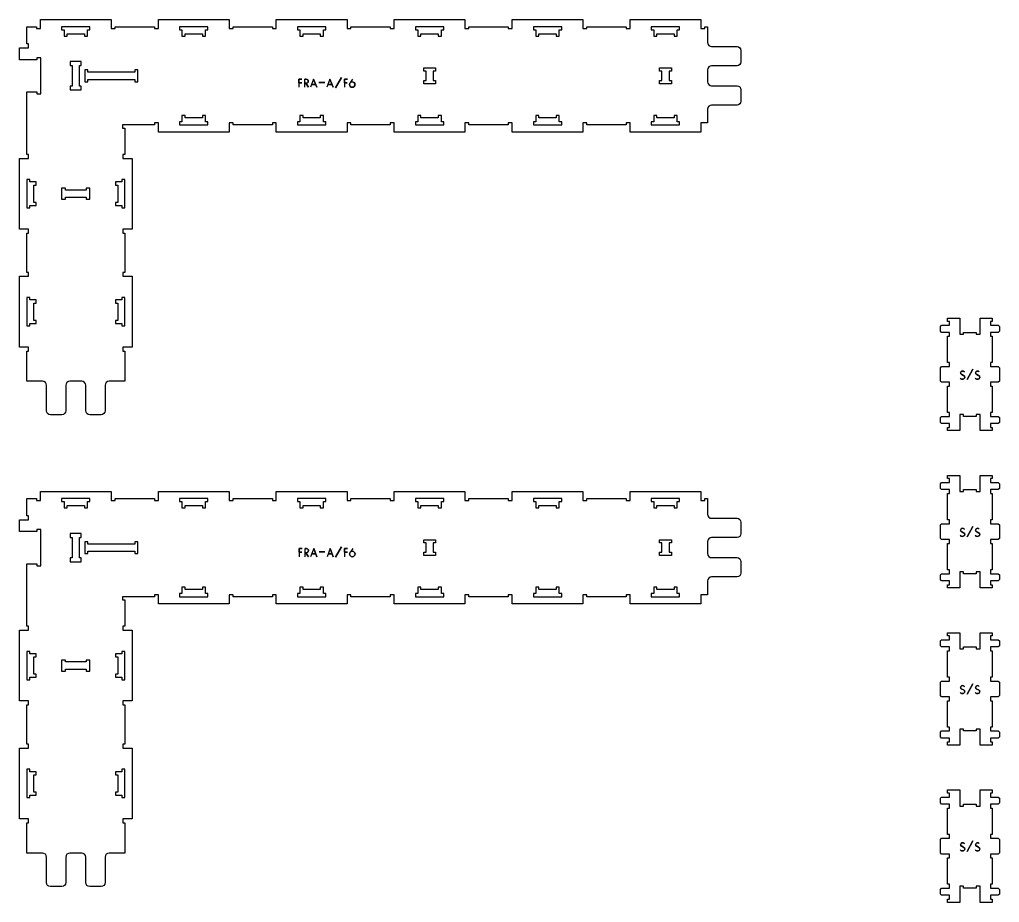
# Model space of a CAD drawing. Extents: x -5375 to 6625, y -4346 to 3702.
# Drawn here: x -1517 to 975, y 1457 to 3702 of the extents above; entities that cross this region are included whole.
import ezdxf

# ---------------------------------------------------------------- set-up
doc = ezdxf.new("R2010")
doc.units = 0

msp = doc.modelspace()

# ---------------------------------------------------------------- linework, layer by layer
at = {"layer": 'Cuts', "color": 4}
for points in [[(-1404.5, 3684.5), (-1410.5, 3684.5), (-1410.5, 3676.5), (-1404.5, 3676.5), (-1404.5, 3666.5), (-1404.5, 3660.5), (-1396.5, 3660.5), (-1396.5, 3666.5), (-1352.5, 3666.5), (-1352.5, 3660.5), (-1344.5, 3660.5), (-1344.5, 3666.5), (-1344.5, 3676.5), (-1338.5, 3676.5), (-1338.5, 3684.5), (-1344.5, 3684.5)], [(-1104.5, 3684.5), (-1110.5, 3684.5), (-1110.5, 3676.5), (-1104.5, 3676.5), (-1104.5, 3666.5), (-1104.5, 3660.5), (-1096.5, 3660.5), (-1096.5, 3666.5), (-1052.5, 3666.5), (-1052.5, 3660.5), (-1044.5, 3660.5), (-1044.5, 3666.5), (-1044.5, 3676.5), (-1038.5, 3676.5), (-1038.5, 3684.5), (-1044.5, 3684.5)], [(-804.5, 3684.5), (-810.5, 3684.5), (-810.5, 3676.5), (-804.5, 3676.5), (-804.5, 3666.5), (-804.5, 3660.5), (-796.5, 3660.5), (-796.5, 3666.5), (-752.5, 3666.5), (-752.5, 3660.5), (-744.5, 3660.5), (-744.5, 3666.5), (-744.5, 3676.5), (-738.5, 3676.5), (-738.5, 3684.5), (-744.5, 3684.5)], [(-504.5, 3684.5), (-510.5, 3684.5), (-510.5, 3676.5), (-504.5, 3676.5), (-504.5, 3666.5), (-504.5, 3660.5), (-496.5, 3660.5), (-496.5, 3666.5), (-452.5, 3666.5), (-452.5, 3660.5), (-444.5, 3660.5), (-444.5, 3666.5), (-444.5, 3676.5), (-438.5, 3676.5), (-438.5, 3684.5), (-444.5, 3684.5)], [(-204.5, 3684.5), (-210.5, 3684.5), (-210.5, 3676.5), (-204.5, 3676.5), (-204.5, 3666.5), (-204.5, 3660.5), (-196.5, 3660.5), (-196.5, 3666.5), (-152.5, 3666.5), (-152.5, 3660.5), (-144.5, 3660.5), (-144.5, 3666.5), (-144.5, 3676.5), (-138.5, 3676.5), (-138.5, 3684.5), (-144.5, 3684.5)], [(95.5, 3684.5), (89.5, 3684.5), (89.5, 3676.5), (95.5, 3676.5), (95.5, 3666.5), (95.5, 3660.5), (103.5, 3660.5), (103.5, 3666.5), (147.5, 3666.5), (147.5, 3660.5), (155.5, 3660.5), (155.5, 3666.5), (155.5, 3676.5), (161.5, 3676.5), (161.5, 3684.5), (155.5, 3684.5)], [(-1383.5, 3533.5), (-1388.5, 3533.5), (-1388.5, 3523.5), (-1360.5, 3523.5), (-1360.5, 3533.5), (-1365.5, 3533.5), (-1365.5, 3585.5), (-1360.5, 3585.5), (-1360.5, 3595.5), (-1388.5, 3595.5), (-1388.5, 3585.5), (-1383.5, 3585.5)], [(-1224.5, 3544.5), (-1216.5, 3544.5), (-1216.5, 3550.5), (-1216.5, 3568.5), (-1216.5, 3574.5), (-1224.5, 3574.5), (-1224.5, 3568.5), (-1343.5, 3568.5), (-1343.5, 3574.5), (-1351.5, 3574.5), (-1351.5, 3568.5), (-1351.5, 3550.5), (-1351.5, 3544.5), (-1343.5, 3544.5), (-1343.5, 3550.5), (-1224.5, 3550.5)], [(-489.5, 3579.5), (-483.5, 3579.5), (-465.5, 3579.5), (-459.5, 3579.5), (-459.5, 3571.5), (-465.5, 3571.5), (-465.5, 3547.5), (-459.5, 3547.5), (-459.5, 3539.5), (-465.5, 3539.5), (-483.5, 3539.5), (-489.5, 3539.5), (-489.5, 3547.5), (-483.5, 3547.5), (-483.5, 3571.5), (-489.5, 3571.5)], [(110.5, 3579.5), (116.5, 3579.5), (134.5, 3579.5), (140.5, 3579.5), (140.5, 3571.5), (134.5, 3571.5), (134.5, 3547.5), (140.5, 3547.5), (140.5, 3539.5), (134.5, 3539.5), (116.5, 3539.5), (110.5, 3539.5), (110.5, 3547.5), (116.5, 3547.5), (116.5, 3571.5), (110.5, 3571.5)], [(-1044.5, 3434.5), (-1038.5, 3434.5), (-1038.5, 3442.5), (-1044.5, 3442.5), (-1044.5, 3452.5), (-1044.5, 3458.5), (-1052.5, 3458.5), (-1052.5, 3452.5), (-1096.5, 3452.5), (-1096.5, 3458.5), (-1104.5, 3458.5), (-1104.5, 3452.5), (-1104.5, 3442.5), (-1110.5, 3442.5), (-1110.5, 3434.5), (-1104.5, 3434.5)], [(-744.5, 3434.5), (-738.5, 3434.5), (-738.5, 3442.5), (-744.5, 3442.5), (-744.5, 3452.5), (-744.5, 3458.5), (-752.5, 3458.5), (-752.5, 3452.5), (-796.5, 3452.5), (-796.5, 3458.5), (-804.5, 3458.5), (-804.5, 3452.5), (-804.5, 3442.5), (-810.5, 3442.5), (-810.5, 3434.5), (-804.5, 3434.5)], [(-444.5, 3434.5), (-438.5, 3434.5), (-438.5, 3442.5), (-444.5, 3442.5), (-444.5, 3452.5), (-444.5, 3458.5), (-452.5, 3458.5), (-452.5, 3452.5), (-496.5, 3452.5), (-496.5, 3458.5), (-504.5, 3458.5), (-504.5, 3452.5), (-504.5, 3442.5), (-510.5, 3442.5), (-510.5, 3434.5), (-504.5, 3434.5)], [(-144.5, 3434.5), (-138.5, 3434.5), (-138.5, 3442.5), (-144.5, 3442.5), (-144.5, 3452.5), (-144.5, 3458.5), (-152.5, 3458.5), (-152.5, 3452.5), (-196.5, 3452.5), (-196.5, 3458.5), (-204.5, 3458.5), (-204.5, 3452.5), (-204.5, 3442.5), (-210.5, 3442.5), (-210.5, 3434.5), (-204.5, 3434.5)], [(155.5, 3434.5), (161.5, 3434.5), (161.5, 3442.5), (155.5, 3442.5), (155.5, 3452.5), (155.5, 3458.5), (147.5, 3458.5), (147.5, 3452.5), (103.5, 3452.5), (103.5, 3458.5), (95.5, 3458.5), (95.5, 3452.5), (95.5, 3442.5), (89.5, 3442.5), (89.5, 3434.5), (95.5, 3434.5)], [(-1499.5, 3229.5), (-1499.5, 3223.5), (-1491.5, 3223.5), (-1491.5, 3229.5), (-1481.5, 3229.5), (-1475.5, 3229.5), (-1475.5, 3237.5), (-1481.5, 3237.5), (-1481.5, 3281.5), (-1475.5, 3281.5), (-1475.5, 3289.5), (-1481.5, 3289.5), (-1491.5, 3289.5), (-1491.5, 3295.5), (-1499.5, 3295.5), (-1499.5, 3289.5)], [(-1249.5, 3289.5), (-1249.5, 3295.5), (-1257.5, 3295.5), (-1257.5, 3289.5), (-1267.5, 3289.5), (-1273.5, 3289.5), (-1273.5, 3281.5), (-1267.5, 3281.5), (-1267.5, 3237.5), (-1273.5, 3237.5), (-1273.5, 3229.5), (-1267.5, 3229.5), (-1257.5, 3229.5), (-1257.5, 3223.5), (-1249.5, 3223.5), (-1249.5, 3229.5)], [(-1400.5, 3268.5), (-1400.5, 3273.5), (-1410.5, 3273.5), (-1410.5, 3245.5), (-1400.5, 3245.5), (-1400.5, 3250.5), (-1348.5, 3250.5), (-1348.5, 3245.5), (-1338.5, 3245.5), (-1338.5, 3273.5), (-1348.5, 3273.5), (-1348.5, 3268.5)], [(-1499.5, 2929.5), (-1499.5, 2923.5), (-1491.5, 2923.5), (-1491.5, 2929.5), (-1481.5, 2929.5), (-1475.5, 2929.5), (-1475.5, 2937.5), (-1481.5, 2937.5), (-1481.5, 2981.5), (-1475.5, 2981.5), (-1475.5, 2989.5), (-1481.5, 2989.5), (-1491.5, 2989.5), (-1491.5, 2995.5), (-1499.5, 2995.5), (-1499.5, 2989.5)], [(-1249.5, 2989.5), (-1249.5, 2995.5), (-1257.5, 2995.5), (-1257.5, 2989.5), (-1267.5, 2989.5), (-1273.5, 2989.5), (-1273.5, 2981.5), (-1267.5, 2981.5), (-1267.5, 2937.5), (-1273.5, 2937.5), (-1273.5, 2929.5), (-1267.5, 2929.5), (-1257.5, 2929.5), (-1257.5, 2923.5), (-1249.5, 2923.5), (-1249.5, 2929.5)], [(-1404.5, 2484.5), (-1410.5, 2484.5), (-1410.5, 2476.5), (-1404.5, 2476.5), (-1404.5, 2466.5), (-1404.5, 2460.5), (-1396.5, 2460.5), (-1396.5, 2466.5), (-1352.5, 2466.5), (-1352.5, 2460.5), (-1344.5, 2460.5), (-1344.5, 2466.5), (-1344.5, 2476.5), (-1338.5, 2476.5), (-1338.5, 2484.5), (-1344.5, 2484.5)], [(-1104.5, 2484.5), (-1110.5, 2484.5), (-1110.5, 2476.5), (-1104.5, 2476.5), (-1104.5, 2466.5), (-1104.5, 2460.5), (-1096.5, 2460.5), (-1096.5, 2466.5), (-1052.5, 2466.5), (-1052.5, 2460.5), (-1044.5, 2460.5), (-1044.5, 2466.5), (-1044.5, 2476.5), (-1038.5, 2476.5), (-1038.5, 2484.5), (-1044.5, 2484.5)], [(-804.5, 2484.5), (-810.5, 2484.5), (-810.5, 2476.5), (-804.5, 2476.5), (-804.5, 2466.5), (-804.5, 2460.5), (-796.5, 2460.5), (-796.5, 2466.5), (-752.5, 2466.5), (-752.5, 2460.5), (-744.5, 2460.5), (-744.5, 2466.5), (-744.5, 2476.5), (-738.5, 2476.5), (-738.5, 2484.5), (-744.5, 2484.5)], [(-504.5, 2484.5), (-510.5, 2484.5), (-510.5, 2476.5), (-504.5, 2476.5), (-504.5, 2466.5), (-504.5, 2460.5), (-496.5, 2460.5), (-496.5, 2466.5), (-452.5, 2466.5), (-452.5, 2460.5), (-444.5, 2460.5), (-444.5, 2466.5), (-444.5, 2476.5), (-438.5, 2476.5), (-438.5, 2484.5), (-444.5, 2484.5)], [(-204.5, 2484.5), (-210.5, 2484.5), (-210.5, 2476.5), (-204.5, 2476.5), (-204.5, 2466.5), (-204.5, 2460.5), (-196.5, 2460.5), (-196.5, 2466.5), (-152.5, 2466.5), (-152.5, 2460.5), (-144.5, 2460.5), (-144.5, 2466.5), (-144.5, 2476.5), (-138.5, 2476.5), (-138.5, 2484.5), (-144.5, 2484.5)], [(95.5, 2484.5), (89.5, 2484.5), (89.5, 2476.5), (95.5, 2476.5), (95.5, 2466.5), (95.5, 2460.5), (103.5, 2460.5), (103.5, 2466.5), (147.5, 2466.5), (147.5, 2460.5), (155.5, 2460.5), (155.5, 2466.5), (155.5, 2476.5), (161.5, 2476.5), (161.5, 2484.5), (155.5, 2484.5)], [(-1383.5, 2333.5), (-1388.5, 2333.5), (-1388.5, 2323.5), (-1360.5, 2323.5), (-1360.5, 2333.5), (-1365.5, 2333.5), (-1365.5, 2385.5), (-1360.5, 2385.5), (-1360.5, 2395.5), (-1388.5, 2395.5), (-1388.5, 2385.5), (-1383.5, 2385.5)], [(-1224.5, 2344.5), (-1216.5, 2344.5), (-1216.5, 2350.5), (-1216.5, 2368.5), (-1216.5, 2374.5), (-1224.5, 2374.5), (-1224.5, 2368.5), (-1343.5, 2368.5), (-1343.5, 2374.5), (-1351.5, 2374.5), (-1351.5, 2368.5), (-1351.5, 2350.5), (-1351.5, 2344.5), (-1343.5, 2344.5), (-1343.5, 2350.5), (-1224.5, 2350.5)], [(-489.5, 2379.5), (-483.5, 2379.5), (-465.5, 2379.5), (-459.5, 2379.5), (-459.5, 2371.5), (-465.5, 2371.5), (-465.5, 2347.5), (-459.5, 2347.5), (-459.5, 2339.5), (-465.5, 2339.5), (-483.5, 2339.5), (-489.5, 2339.5), (-489.5, 2347.5), (-483.5, 2347.5), (-483.5, 2371.5), (-489.5, 2371.5)], [(110.5, 2379.5), (116.5, 2379.5), (134.5, 2379.5), (140.5, 2379.5), (140.5, 2371.5), (134.5, 2371.5), (134.5, 2347.5), (140.5, 2347.5), (140.5, 2339.5), (134.5, 2339.5), (116.5, 2339.5), (110.5, 2339.5), (110.5, 2347.5), (116.5, 2347.5), (116.5, 2371.5), (110.5, 2371.5)], [(-1044.5, 2234.5), (-1038.5, 2234.5), (-1038.5, 2242.5), (-1044.5, 2242.5), (-1044.5, 2252.5), (-1044.5, 2258.5), (-1052.5, 2258.5), (-1052.5, 2252.5), (-1096.5, 2252.5), (-1096.5, 2258.5), (-1104.5, 2258.5), (-1104.5, 2252.5), (-1104.5, 2242.5), (-1110.5, 2242.5), (-1110.5, 2234.5), (-1104.5, 2234.5)], [(-744.5, 2234.5), (-738.5, 2234.5), (-738.5, 2242.5), (-744.5, 2242.5), (-744.5, 2252.5), (-744.5, 2258.5), (-752.5, 2258.5), (-752.5, 2252.5), (-796.5, 2252.5), (-796.5, 2258.5), (-804.5, 2258.5), (-804.5, 2252.5), (-804.5, 2242.5), (-810.5, 2242.5), (-810.5, 2234.5), (-804.5, 2234.5)], [(-444.5, 2234.5), (-438.5, 2234.5), (-438.5, 2242.5), (-444.5, 2242.5), (-444.5, 2252.5), (-444.5, 2258.5), (-452.5, 2258.5), (-452.5, 2252.5), (-496.5, 2252.5), (-496.5, 2258.5), (-504.5, 2258.5), (-504.5, 2252.5), (-504.5, 2242.5), (-510.5, 2242.5), (-510.5, 2234.5), (-504.5, 2234.5)], [(-144.5, 2234.5), (-138.5, 2234.5), (-138.5, 2242.5), (-144.5, 2242.5), (-144.5, 2252.5), (-144.5, 2258.5), (-152.5, 2258.5), (-152.5, 2252.5), (-196.5, 2252.5), (-196.5, 2258.5), (-204.5, 2258.5), (-204.5, 2252.5), (-204.5, 2242.5), (-210.5, 2242.5), (-210.5, 2234.5), (-204.5, 2234.5)], [(155.5, 2234.5), (161.5, 2234.5), (161.5, 2242.5), (155.5, 2242.5), (155.5, 2252.5), (155.5, 2258.5), (147.5, 2258.5), (147.5, 2252.5), (103.5, 2252.5), (103.5, 2258.5), (95.5, 2258.5), (95.5, 2252.5), (95.5, 2242.5), (89.5, 2242.5), (89.5, 2234.5), (95.5, 2234.5)], [(-1499.5, 2029.5), (-1499.5, 2023.5), (-1491.5, 2023.5), (-1491.5, 2029.5), (-1481.5, 2029.5), (-1475.5, 2029.5), (-1475.5, 2037.5), (-1481.5, 2037.5), (-1481.5, 2081.5), (-1475.5, 2081.5), (-1475.5, 2089.5), (-1481.5, 2089.5), (-1491.5, 2089.5), (-1491.5, 2095.5), (-1499.5, 2095.5), (-1499.5, 2089.5)], [(-1249.5, 2089.5), (-1249.5, 2095.5), (-1257.5, 2095.5), (-1257.5, 2089.5), (-1267.5, 2089.5), (-1273.5, 2089.5), (-1273.5, 2081.5), (-1267.5, 2081.5), (-1267.5, 2037.5), (-1273.5, 2037.5), (-1273.5, 2029.5), (-1267.5, 2029.5), (-1257.5, 2029.5), (-1257.5, 2023.5), (-1249.5, 2023.5), (-1249.5, 2029.5)], [(-1400.5, 2068.5), (-1400.5, 2073.5), (-1410.5, 2073.5), (-1410.5, 2045.5), (-1400.5, 2045.5), (-1400.5, 2050.5), (-1348.5, 2050.5), (-1348.5, 2045.5), (-1338.5, 2045.5), (-1338.5, 2073.5), (-1348.5, 2073.5), (-1348.5, 2068.5)], [(-1499.5, 1729.5), (-1499.5, 1723.5), (-1491.5, 1723.5), (-1491.5, 1729.5), (-1481.5, 1729.5), (-1475.5, 1729.5), (-1475.5, 1737.5), (-1481.5, 1737.5), (-1481.5, 1781.5), (-1475.5, 1781.5), (-1475.5, 1789.5), (-1481.5, 1789.5), (-1491.5, 1789.5), (-1491.5, 1795.5), (-1499.5, 1795.5), (-1499.5, 1789.5)], [(-1249.5, 1789.5), (-1249.5, 1795.5), (-1257.5, 1795.5), (-1257.5, 1789.5), (-1267.5, 1789.5), (-1273.5, 1789.5), (-1273.5, 1781.5), (-1267.5, 1781.5), (-1267.5, 1737.5), (-1273.5, 1737.5), (-1273.5, 1729.5), (-1267.5, 1729.5), (-1257.5, 1729.5), (-1257.5, 1723.5), (-1249.5, 1723.5), (-1249.5, 1729.5)]]:
    msp.add_lwpolyline(points, close=True, dxfattribs=at)
at = {"layer": 'Outlines', "color": 5}
for points in [[(-1249.5, 3409.5), (-1249.5, 3359.5), (-1254.5, 3359.5), (-1254.5, 3349.5), (-1231.5, 3349.5), (-1231.5, 3169.5), (-1254.5, 3169.5), (-1254.5, 3159.5), (-1249.5, 3159.5), (-1249.5, 3109.5), (-1249.5, 3059.5), (-1254.5, 3059.5), (-1254.5, 3049.5), (-1231.5, 3049.5), (-1231.5, 2869.5), (-1254.5, 2869.5), (-1254.5, 2859.5), (-1249.5, 2859.5), (-1249.5, 2782.5), (-1289.7, 2782.5), (-1293.5, 2781.8), (-1297, 2779.5), (-1299.3, 2776), (-1300, 2772.3), (-1300, 2707.3), (-1300.7, 2703.7), (-1302.9, 2700.4), (-1306.2, 2698.2), (-1309.7, 2697.5), (-1339.2, 2697.5), (-1342.8, 2698.2), (-1346.1, 2700.4), (-1348.3, 2703.7), (-1349, 2707.3), (-1349, 2772.3), (-1349.7, 2776), (-1352, 2779.5), (-1355.5, 2781.8), (-1359.2, 2782.5), (-1389.7, 2782.5), (-1393.5, 2781.8), (-1397, 2779.5), (-1399.3, 2776), (-1400, 2772.3), (-1400, 2707.3), (-1400.7, 2703.7), (-1402.9, 2700.4), (-1406.2, 2698.2), (-1409.7, 2697.5), (-1439.2, 2697.5), (-1442.8, 2698.2), (-1446.1, 2700.4), (-1448.3, 2703.7), (-1449, 2707.3), (-1449, 2772.3), (-1449.7, 2776), (-1452, 2779.5), (-1455.5, 2781.8), (-1459.2, 2782.5), (-1499.5, 2782.5), (-1499.5, 2859.5), (-1494.5, 2859.5), (-1494.5, 2869.5), (-1517.5, 2869.5), (-1517.5, 3049.5), (-1494.5, 3049.5), (-1494.5, 3059.5), (-1499.5, 3059.5), (-1499.5, 3109.5), (-1499.5, 3159.5), (-1494.5, 3159.5), (-1494.5, 3169.5), (-1517.5, 3169.5), (-1517.5, 3349.5), (-1494.5, 3349.5), (-1494.5, 3359.5), (-1499.5, 3359.5), (-1499.5, 3409.5), (-1499.5, 3518.5), (-1473.5, 3518.5), (-1473.5, 3513.5), (-1463.5, 3513.5), (-1463.5, 3605.5), (-1473.5, 3605.5), (-1473.5, 3600.5), (-1517.5, 3600.5), (-1517.5, 3630.5), (-1494.5, 3630.5), (-1494.5, 3640.5), (-1499.5, 3640.5), (-1499.5, 3684.5), (-1474.5, 3684.5), (-1474.5, 3679.5), (-1464.5, 3679.5), (-1464.5, 3702.5), (-1284.5, 3702.5), (-1284.5, 3679.5), (-1274.5, 3679.5), (-1274.5, 3684.5), (-1174.5, 3684.5), (-1174.5, 3679.5), (-1164.5, 3679.5), (-1164.5, 3702.5), (-984.5, 3702.5), (-984.5, 3679.5), (-974.5, 3679.5), (-974.5, 3684.5), (-924.5, 3684.5), (-874.5, 3684.5), (-874.5, 3679.5), (-864.5, 3679.5), (-864.5, 3702.5), (-684.5, 3702.5), (-684.5, 3679.5), (-674.5, 3679.5), (-674.5, 3684.5), (-624.5, 3684.5), (-574.5, 3684.5), (-574.5, 3679.5), (-564.5, 3679.5), (-564.5, 3702.5), (-384.5, 3702.5), (-384.5, 3679.5), (-374.5, 3679.5), (-374.5, 3684.5), (-324.5, 3684.5), (-274.5, 3684.5), (-274.5, 3679.5), (-264.5, 3679.5), (-264.5, 3702.5), (-84.5, 3702.5), (-84.5, 3679.5), (-74.5, 3679.5), (-74.5, 3684.5), (-24.5, 3684.5), (25.5, 3684.5), (25.5, 3679.5), (35.5, 3679.5), (35.5, 3702.5), (215.5, 3702.5), (215.5, 3679.5), (225.5, 3679.5), (225.5, 3684.5), (232.5, 3684.5), (232.5, 3644.2), (233.2, 3640.5), (235.5, 3637), (239, 3634.7), (242.7, 3634), (307.7, 3634), (311.3, 3633.3), (314.6, 3631.1), (316.8, 3627.8), (317.5, 3624.2), (317.5, 3594.7), (316.8, 3591.2), (314.6, 3587.9), (311.3, 3585.7), (307.7, 3585), (242.7, 3585), (239, 3584.3), (235.5, 3582), (233.2, 3578.5), (232.5, 3574.7), (232.5, 3544.2), (233.2, 3540.5), (235.5, 3537), (239, 3534.7), (242.7, 3534), (307.7, 3534), (311.3, 3533.3), (314.6, 3531.1), (316.8, 3527.8), (317.5, 3524.2), (317.5, 3494.7), (316.8, 3491.2), (314.6, 3487.9), (311.3, 3485.7), (307.7, 3485), (242.7, 3485), (239, 3484.3), (235.5, 3482), (233.2, 3478.5), (232.5, 3474.7), (232.7, 3439.5), (215.5, 3439.5), (215.5, 3416.5), (35.5, 3416.5), (35.5, 3439.5), (25.5, 3439.5), (25.5, 3434.5), (-24.5, 3434.5), (-74.5, 3434.5), (-74.5, 3439.5), (-84.5, 3439.5), (-84.5, 3416.5), (-264.5, 3416.5), (-264.5, 3439.5), (-274.5, 3439.5), (-274.5, 3434.5), (-324.5, 3434.5), (-374.5, 3434.5), (-374.5, 3439.5), (-384.5, 3439.5), (-384.5, 3416.5), (-564.5, 3416.5), (-564.5, 3439.5), (-574.5, 3439.5), (-574.5, 3434.5), (-624.5, 3434.5), (-674.5, 3434.5), (-674.5, 3439.5), (-684.5, 3439.5), (-684.5, 3416.5), (-864.5, 3416.5), (-864.5, 3439.5), (-874.5, 3439.5), (-874.5, 3434.5), (-924.5, 3434.5), (-974.5, 3434.5), (-974.5, 3439.5), (-984.5, 3439.5), (-984.5, 3416.5), (-1164.5, 3416.5), (-1164.5, 3439.5), (-1174.5, 3439.5), (-1174.5, 3434.5), (-1249.5, 3434.5), (-1255.5, 3434.5), (-1255.5, 3426.5), (-1249.5, 3426.5)], [(957, 2943), (957, 2935), (952, 2935), (952, 2925), (972, 2925), (975, 2922), (975, 2910), (972, 2907), (952, 2907), (952, 2897), (957, 2897), (957, 2830), (952, 2830), (952, 2820), (972, 2820), (975, 2817), (975, 2783), (972, 2780), (952, 2780), (952, 2770), (957, 2770), (957, 2703), (952, 2703), (952, 2693), (972, 2693), (975, 2690), (975, 2678), (972, 2675), (952, 2675), (952, 2665), (957, 2665), (957, 2657), (926, 2657), (926, 2698), (916, 2698), (916, 2693), (884, 2693), (884, 2698), (874, 2698), (874, 2657), (843, 2657), (843, 2665), (848, 2665), (848, 2675), (828, 2675), (825, 2678), (825, 2690), (828, 2693), (848, 2693), (848, 2703), (843, 2703), (843, 2770), (848, 2770), (848, 2780), (828, 2780), (825, 2783), (825, 2817), (828, 2820), (848, 2820), (848, 2830), (843, 2830), (843, 2897), (848, 2897), (848, 2907), (828, 2907), (825, 2910), (825, 2922), (828, 2925), (848, 2925), (848, 2935), (843, 2935), (843, 2943), (874, 2943), (874, 2902), (884, 2902), (884, 2907), (916, 2907), (916, 2902), (926, 2902), (926, 2943)], [(957, 2543), (957, 2535), (952, 2535), (952, 2525), (972, 2525), (975, 2522), (975, 2510), (972, 2507), (952, 2507), (952, 2497), (957, 2497), (957, 2430), (952, 2430), (952, 2420), (972, 2420), (975, 2417), (975, 2383), (972, 2380), (952, 2380), (952, 2370), (957, 2370), (957, 2303), (952, 2303), (952, 2293), (972, 2293), (975, 2290), (975, 2278), (972, 2275), (952, 2275), (952, 2265), (957, 2265), (957, 2257), (926, 2257), (926, 2298), (916, 2298), (916, 2293), (884, 2293), (884, 2298), (874, 2298), (874, 2257), (843, 2257), (843, 2265), (848, 2265), (848, 2275), (828, 2275), (825, 2278), (825, 2290), (828, 2293), (848, 2293), (848, 2303), (843, 2303), (843, 2370), (848, 2370), (848, 2380), (828, 2380), (825, 2383), (825, 2417), (828, 2420), (848, 2420), (848, 2430), (843, 2430), (843, 2497), (848, 2497), (848, 2507), (828, 2507), (825, 2510), (825, 2522), (828, 2525), (848, 2525), (848, 2535), (843, 2535), (843, 2543), (874, 2543), (874, 2502), (884, 2502), (884, 2507), (916, 2507), (916, 2502), (926, 2502), (926, 2543)], [(-1249.5, 2209.5), (-1249.5, 2159.5), (-1254.5, 2159.5), (-1254.5, 2149.5), (-1231.5, 2149.5), (-1231.5, 1969.5), (-1254.5, 1969.5), (-1254.5, 1959.5), (-1249.5, 1959.5), (-1249.5, 1909.5), (-1249.5, 1859.5), (-1254.5, 1859.5), (-1254.5, 1849.5), (-1231.5, 1849.5), (-1231.5, 1669.5), (-1254.5, 1669.5), (-1254.5, 1659.5), (-1249.5, 1659.5), (-1249.5, 1582.5), (-1289.7, 1582.5), (-1293.5, 1581.8), (-1297, 1579.5), (-1299.3, 1576), (-1300, 1572.3), (-1300, 1507.3), (-1300.7, 1503.7), (-1302.9, 1500.4), (-1306.2, 1498.2), (-1309.7, 1497.5), (-1339.2, 1497.5), (-1342.8, 1498.2), (-1346.1, 1500.4), (-1348.3, 1503.7), (-1349, 1507.3), (-1349, 1572.3), (-1349.7, 1576), (-1352, 1579.5), (-1355.5, 1581.8), (-1359.2, 1582.5), (-1389.7, 1582.5), (-1393.5, 1581.8), (-1397, 1579.5), (-1399.3, 1576), (-1400, 1572.3), (-1400, 1507.3), (-1400.7, 1503.7), (-1402.9, 1500.4), (-1406.2, 1498.2), (-1409.7, 1497.5), (-1439.2, 1497.5), (-1442.8, 1498.2), (-1446.1, 1500.4), (-1448.3, 1503.7), (-1449, 1507.3), (-1449, 1572.3), (-1449.7, 1576), (-1452, 1579.5), (-1455.5, 1581.8), (-1459.2, 1582.5), (-1499.5, 1582.5), (-1499.5, 1659.5), (-1494.5, 1659.5), (-1494.5, 1669.5), (-1517.5, 1669.5), (-1517.5, 1849.5), (-1494.5, 1849.5), (-1494.5, 1859.5), (-1499.5, 1859.5), (-1499.5, 1909.5), (-1499.5, 1959.5), (-1494.5, 1959.5), (-1494.5, 1969.5), (-1517.5, 1969.5), (-1517.5, 2149.5), (-1494.5, 2149.5), (-1494.5, 2159.5), (-1499.5, 2159.5), (-1499.5, 2209.5), (-1499.5, 2318.5), (-1473.5, 2318.5), (-1473.5, 2313.5), (-1463.5, 2313.5), (-1463.5, 2405.5), (-1473.5, 2405.5), (-1473.5, 2400.5), (-1517.5, 2400.5), (-1517.5, 2430.5), (-1494.5, 2430.5), (-1494.5, 2440.5), (-1499.5, 2440.5), (-1499.5, 2484.5), (-1474.5, 2484.5), (-1474.5, 2479.5), (-1464.5, 2479.5), (-1464.5, 2502.5), (-1284.5, 2502.5), (-1284.5, 2479.5), (-1274.5, 2479.5), (-1274.5, 2484.5), (-1174.5, 2484.5), (-1174.5, 2479.5), (-1164.5, 2479.5), (-1164.5, 2502.5), (-984.5, 2502.5), (-984.5, 2479.5), (-974.5, 2479.5), (-974.5, 2484.5), (-924.5, 2484.5), (-874.5, 2484.5), (-874.5, 2479.5), (-864.5, 2479.5), (-864.5, 2502.5), (-684.5, 2502.5), (-684.5, 2479.5), (-674.5, 2479.5), (-674.5, 2484.5), (-624.5, 2484.5), (-574.5, 2484.5), (-574.5, 2479.5), (-564.5, 2479.5), (-564.5, 2502.5), (-384.5, 2502.5), (-384.5, 2479.5), (-374.5, 2479.5), (-374.5, 2484.5), (-324.5, 2484.5), (-274.5, 2484.5), (-274.5, 2479.5), (-264.5, 2479.5), (-264.5, 2502.5), (-84.5, 2502.5), (-84.5, 2479.5), (-74.5, 2479.5), (-74.5, 2484.5), (-24.5, 2484.5), (25.5, 2484.5), (25.5, 2479.5), (35.5, 2479.5), (35.5, 2502.5), (215.5, 2502.5), (215.5, 2479.5), (225.5, 2479.5), (225.5, 2484.5), (232.5, 2484.5), (232.5, 2444.2), (233.2, 2440.5), (235.5, 2437), (239, 2434.7), (242.7, 2434), (307.7, 2434), (311.3, 2433.3), (314.6, 2431.1), (316.8, 2427.8), (317.5, 2424.2), (317.5, 2394.7), (316.8, 2391.2), (314.6, 2387.9), (311.3, 2385.7), (307.7, 2385), (242.7, 2385), (239, 2384.3), (235.5, 2382), (233.2, 2378.5), (232.5, 2374.7), (232.5, 2344.2), (233.2, 2340.5), (235.5, 2337), (239, 2334.7), (242.7, 2334), (307.7, 2334), (311.3, 2333.3), (314.6, 2331.1), (316.8, 2327.8), (317.5, 2324.2), (317.5, 2294.7), (316.8, 2291.2), (314.6, 2287.9), (311.3, 2285.7), (307.7, 2285), (242.7, 2285), (239, 2284.3), (235.5, 2282), (233.2, 2278.5), (232.5, 2274.7), (232.7, 2239.5), (215.5, 2239.5), (215.5, 2216.5), (35.5, 2216.5), (35.5, 2239.5), (25.5, 2239.5), (25.5, 2234.5), (-24.5, 2234.5), (-74.5, 2234.5), (-74.5, 2239.5), (-84.5, 2239.5), (-84.5, 2216.5), (-264.5, 2216.5), (-264.5, 2239.5), (-274.5, 2239.5), (-274.5, 2234.5), (-324.5, 2234.5), (-374.5, 2234.5), (-374.5, 2239.5), (-384.5, 2239.5), (-384.5, 2216.5), (-564.5, 2216.5), (-564.5, 2239.5), (-574.5, 2239.5), (-574.5, 2234.5), (-624.5, 2234.5), (-674.5, 2234.5), (-674.5, 2239.5), (-684.5, 2239.5), (-684.5, 2216.5), (-864.5, 2216.5), (-864.5, 2239.5), (-874.5, 2239.5), (-874.5, 2234.5), (-924.5, 2234.5), (-974.5, 2234.5), (-974.5, 2239.5), (-984.5, 2239.5), (-984.5, 2216.5), (-1164.5, 2216.5), (-1164.5, 2239.5), (-1174.5, 2239.5), (-1174.5, 2234.5), (-1249.5, 2234.5), (-1255.5, 2234.5), (-1255.5, 2226.5), (-1249.5, 2226.5)], [(957, 2143), (957, 2135), (952, 2135), (952, 2125), (972, 2125), (975, 2122), (975, 2110), (972, 2107), (952, 2107), (952, 2097), (957, 2097), (957, 2030), (952, 2030), (952, 2020), (972, 2020), (975, 2017), (975, 1983), (972, 1980), (952, 1980), (952, 1970), (957, 1970), (957, 1903), (952, 1903), (952, 1893), (972, 1893), (975, 1890), (975, 1878), (972, 1875), (952, 1875), (952, 1865), (957, 1865), (957, 1857), (926, 1857), (926, 1898), (916, 1898), (916, 1893), (884, 1893), (884, 1898), (874, 1898), (874, 1857), (843, 1857), (843, 1865), (848, 1865), (848, 1875), (828, 1875), (825, 1878), (825, 1890), (828, 1893), (848, 1893), (848, 1903), (843, 1903), (843, 1970), (848, 1970), (848, 1980), (828, 1980), (825, 1983), (825, 2017), (828, 2020), (848, 2020), (848, 2030), (843, 2030), (843, 2097), (848, 2097), (848, 2107), (828, 2107), (825, 2110), (825, 2122), (828, 2125), (848, 2125), (848, 2135), (843, 2135), (843, 2143), (874, 2143), (874, 2102), (884, 2102), (884, 2107), (916, 2107), (916, 2102), (926, 2102), (926, 2143)], [(957, 1743), (957, 1735), (952, 1735), (952, 1725), (972, 1725), (975, 1722), (975, 1710), (972, 1707), (952, 1707), (952, 1697), (957, 1697), (957, 1630), (952, 1630), (952, 1620), (972, 1620), (975, 1617), (975, 1583), (972, 1580), (952, 1580), (952, 1570), (957, 1570), (957, 1503), (952, 1503), (952, 1493), (972, 1493), (975, 1490), (975, 1478), (972, 1475), (952, 1475), (952, 1465), (957, 1465), (957, 1457), (926, 1457), (926, 1498), (916, 1498), (916, 1493), (884, 1493), (884, 1498), (874, 1498), (874, 1457), (843, 1457), (843, 1465), (848, 1465), (848, 1475), (828, 1475), (825, 1478), (825, 1490), (828, 1493), (848, 1493), (848, 1503), (843, 1503), (843, 1570), (848, 1570), (848, 1580), (828, 1580), (825, 1583), (825, 1617), (828, 1620), (848, 1620), (848, 1630), (843, 1630), (843, 1697), (848, 1697), (848, 1707), (828, 1707), (825, 1710), (825, 1722), (828, 1725), (848, 1725), (848, 1735), (843, 1735), (843, 1743), (874, 1743), (874, 1702), (884, 1702), (884, 1707), (916, 1707), (916, 1702), (926, 1702), (926, 1743)]]:
    msp.add_lwpolyline(points, close=True, dxfattribs=at)
at = {"layer": 'Tags', "color": 2}
for points in [[(-806.9, 3541.7), (-799.7, 3541.7), (-806.9, 3541.7), (-806.9, 3550.8), (-799.3, 3550.8), (-806.9, 3550.8), (-806.9, 3530.3)], [(-791.6, 3530.3), (-791.6, 3550.8), (-788.1, 3550.8), (-786.1, 3550.5), (-784.5, 3549.6), (-783.4, 3548.1), (-783, 3545.7), (-783.6, 3543.4), (-784.9, 3541.7), (-786.6, 3540.8), (-788.1, 3540.4), (-791.6, 3540.4), (-788.1, 3540.4), (-786.6, 3540.8), (-784.9, 3541.7), (-783.6, 3543.4), (-783, 3545.7), (-783.4, 3548.1), (-784.5, 3549.6), (-786.1, 3550.5), (-788.1, 3550.8), (-791.6, 3550.8)], [(-769.6, 3550.8), (-761.5, 3530.3), (-769.6, 3550.8), (-777.6, 3530.3)], [(-727.9, 3550.8), (-719.9, 3530.3), (-727.9, 3550.8), (-735.9, 3530.3)], [(-691.2, 3541.7), (-684, 3541.7), (-691.2, 3541.7), (-691.2, 3550.8), (-683.7, 3550.8), (-691.2, 3550.8), (-691.2, 3530.3)], [(-670.4, 3550.8), (-673.7, 3546.2), (-674.9, 3544.5), (-676, 3542.9), (-676.9, 3541.6), (-677.4, 3540.9), (-678.4, 3537.3), (-677.8, 3534.6), (-676.3, 3532.3), (-674.1, 3530.8), (-671.4, 3530.3), (-668.8, 3530.8), (-666.5, 3532.3), (-665, 3534.6), (-664.5, 3537.3), (-665, 3540), (-666.5, 3542.2), (-668.8, 3543.7), (-671.4, 3544.2), (-674.9, 3543.3), (-677.4, 3540.9), (-674.9, 3543.3), (-671.4, 3544.2), (-668.8, 3543.7), (-666.5, 3542.2), (-665, 3540), (-664.5, 3537.3), (-665, 3534.6), (-666.5, 3532.3), (-668.8, 3530.8), (-671.4, 3530.3), (-674.1, 3530.8), (-676.3, 3532.3), (-677.8, 3534.6), (-678.4, 3537.3), (-677.4, 3540.9), (-676.9, 3541.6), (-676, 3542.9), (-674.9, 3544.5), (-673.7, 3546.2)], [(875, 2791.4), (875.9, 2789.9), (877.2, 2788.8), (878.7, 2788.2), (880.8, 2788), (883, 2788.2), (884.9, 2789.1), (886.3, 2790.6), (886.8, 2792.6), (886.6, 2794.6), (885.8, 2796), (884.8, 2796.8), (883.8, 2797.4), (879.2, 2799.7), (878, 2800.4), (877.1, 2801.3), (876.5, 2802.4), (876.2, 2803.8), (876.5, 2805.4), (877.4, 2807), (879, 2808.1), (881.2, 2808.5), (883.3, 2808.2), (884.7, 2807.4), (885.8, 2806.4), (884.7, 2807.4), (883.3, 2808.2), (881.2, 2808.5), (879, 2808.1), (877.4, 2807), (876.5, 2805.4), (876.2, 2803.8), (876.5, 2802.4), (877.1, 2801.3), (878, 2800.4), (879.2, 2799.7), (883.8, 2797.4), (884.8, 2796.8), (885.8, 2796), (886.6, 2794.6), (886.8, 2792.6), (886.3, 2790.6), (884.9, 2789.1), (883, 2788.2), (880.8, 2788), (878.7, 2788.2), (877.2, 2788.8), (875.9, 2789.9)], [(913.1, 2791.4), (914.1, 2789.9), (915.3, 2788.8), (916.9, 2788.2), (918.9, 2788), (921.2, 2788.2), (923.1, 2789.1), (924.4, 2790.6), (925, 2792.6), (924.7, 2794.6), (924, 2796), (922.9, 2796.8), (922, 2797.4), (917.4, 2799.7), (916.2, 2800.4), (915.3, 2801.3), (914.7, 2802.4), (914.4, 2803.8), (914.7, 2805.4), (915.6, 2807), (917.2, 2808.1), (919.3, 2808.5), (921.5, 2808.2), (922.9, 2807.4), (923.9, 2806.4), (922.9, 2807.4), (921.5, 2808.2), (919.3, 2808.5), (917.2, 2808.1), (915.6, 2807), (914.7, 2805.4), (914.4, 2803.8), (914.7, 2802.4), (915.3, 2801.3), (916.2, 2800.4), (917.4, 2799.7), (922, 2797.4), (922.9, 2796.8), (924, 2796), (924.7, 2794.6), (925, 2792.6), (924.4, 2790.6), (923.1, 2789.1), (921.2, 2788.2), (918.9, 2788), (916.9, 2788.2), (915.3, 2788.8), (914.1, 2789.9)], [(875, 2391.4), (875.9, 2389.9), (877.2, 2388.8), (878.7, 2388.2), (880.8, 2388), (883, 2388.2), (884.9, 2389.1), (886.3, 2390.6), (886.8, 2392.6), (886.6, 2394.6), (885.8, 2396), (884.8, 2396.8), (883.8, 2397.4), (879.2, 2399.7), (878, 2400.4), (877.1, 2401.3), (876.5, 2402.4), (876.2, 2403.8), (876.5, 2405.4), (877.4, 2407), (879, 2408.1), (881.2, 2408.5), (883.3, 2408.2), (884.7, 2407.4), (885.8, 2406.4), (884.7, 2407.4), (883.3, 2408.2), (881.2, 2408.5), (879, 2408.1), (877.4, 2407), (876.5, 2405.4), (876.2, 2403.8), (876.5, 2402.4), (877.1, 2401.3), (878, 2400.4), (879.2, 2399.7), (883.8, 2397.4), (884.8, 2396.8), (885.8, 2396), (886.6, 2394.6), (886.8, 2392.6), (886.3, 2390.6), (884.9, 2389.1), (883, 2388.2), (880.8, 2388), (878.7, 2388.2), (877.2, 2388.8), (875.9, 2389.9)], [(913.1, 2391.4), (914.1, 2389.9), (915.3, 2388.8), (916.9, 2388.2), (918.9, 2388), (921.2, 2388.2), (923.1, 2389.1), (924.4, 2390.6), (925, 2392.6), (924.7, 2394.6), (924, 2396), (922.9, 2396.8), (922, 2397.4), (917.4, 2399.7), (916.2, 2400.4), (915.3, 2401.3), (914.7, 2402.4), (914.4, 2403.8), (914.7, 2405.4), (915.6, 2407), (917.2, 2408.1), (919.3, 2408.5), (921.5, 2408.2), (922.9, 2407.4), (923.9, 2406.4), (922.9, 2407.4), (921.5, 2408.2), (919.3, 2408.5), (917.2, 2408.1), (915.6, 2407), (914.7, 2405.4), (914.4, 2403.8), (914.7, 2402.4), (915.3, 2401.3), (916.2, 2400.4), (917.4, 2399.7), (922, 2397.4), (922.9, 2396.8), (924, 2396), (924.7, 2394.6), (925, 2392.6), (924.4, 2390.6), (923.1, 2389.1), (921.2, 2388.2), (918.9, 2388), (916.9, 2388.2), (915.3, 2388.8), (914.1, 2389.9)], [(-806.4, 2347.7), (-799.2, 2347.7), (-806.4, 2347.7), (-806.4, 2356.9), (-798.9, 2356.9), (-806.4, 2356.9), (-806.4, 2336.3)], [(-791.2, 2336.3), (-791.2, 2356.9), (-787.6, 2356.9), (-785.7, 2356.6), (-784, 2355.7), (-782.9, 2354.1), (-782.5, 2351.8), (-783.1, 2349.4), (-784.5, 2347.8), (-786.1, 2346.8), (-787.6, 2346.5), (-791.2, 2346.5), (-787.6, 2346.5), (-786.1, 2346.8), (-784.5, 2347.8), (-783.1, 2349.4), (-782.5, 2351.8), (-782.9, 2354.1), (-784, 2355.7), (-785.7, 2356.6), (-787.6, 2356.9), (-791.2, 2356.9)], [(-769.1, 2356.9), (-761.1, 2336.3), (-769.1, 2356.9), (-777.1, 2336.3)], [(-727.4, 2356.9), (-719.4, 2336.3), (-727.4, 2356.9), (-735.4, 2336.3)], [(-690.8, 2347.7), (-683.5, 2347.7), (-690.8, 2347.7), (-690.8, 2356.9), (-683.2, 2356.9), (-690.8, 2356.9), (-690.8, 2336.3)], [(-669.9, 2356.9), (-673.2, 2352.3), (-674.4, 2350.5), (-675.6, 2348.9), (-676.5, 2347.6), (-676.9, 2346.9), (-677.9, 2343.3), (-677.3, 2340.6), (-675.9, 2338.4), (-673.7, 2336.9), (-671, 2336.3), (-668.3, 2336.9), (-666.1, 2338.4), (-664.6, 2340.6), (-664, 2343.3), (-664.6, 2346), (-666.1, 2348.2), (-668.3, 2349.7), (-671, 2350.3), (-674.4, 2349.3), (-676.9, 2346.9), (-674.4, 2349.3), (-671, 2350.3), (-668.3, 2349.7), (-666.1, 2348.2), (-664.6, 2346), (-664, 2343.3), (-664.6, 2340.6), (-666.1, 2338.4), (-668.3, 2336.9), (-671, 2336.3), (-673.7, 2336.9), (-675.9, 2338.4), (-677.3, 2340.6), (-677.9, 2343.3), (-676.9, 2346.9), (-676.5, 2347.6), (-675.6, 2348.9), (-674.4, 2350.5), (-673.2, 2352.3)], [(875, 1991.4), (875.9, 1989.9), (877.2, 1988.8), (878.7, 1988.2), (880.8, 1988), (883, 1988.2), (884.9, 1989.1), (886.3, 1990.6), (886.8, 1992.6), (886.6, 1994.6), (885.8, 1996), (884.8, 1996.8), (883.8, 1997.4), (879.2, 1999.7), (878, 2000.4), (877.1, 2001.3), (876.5, 2002.4), (876.2, 2003.8), (876.5, 2005.4), (877.4, 2007), (879, 2008.1), (881.2, 2008.5), (883.3, 2008.2), (884.7, 2007.4), (885.8, 2006.4), (884.7, 2007.4), (883.3, 2008.2), (881.2, 2008.5), (879, 2008.1), (877.4, 2007), (876.5, 2005.4), (876.2, 2003.8), (876.5, 2002.4), (877.1, 2001.3), (878, 2000.4), (879.2, 1999.7), (883.8, 1997.4), (884.8, 1996.8), (885.8, 1996), (886.6, 1994.6), (886.8, 1992.6), (886.3, 1990.6), (884.9, 1989.1), (883, 1988.2), (880.8, 1988), (878.7, 1988.2), (877.2, 1988.8), (875.9, 1989.9)], [(913.1, 1991.4), (914.1, 1989.9), (915.3, 1988.8), (916.9, 1988.2), (918.9, 1988), (921.2, 1988.2), (923.1, 1989.1), (924.4, 1990.6), (925, 1992.6), (924.7, 1994.6), (924, 1996), (922.9, 1996.8), (922, 1997.4), (917.4, 1999.7), (916.2, 2000.4), (915.3, 2001.3), (914.7, 2002.4), (914.4, 2003.8), (914.7, 2005.4), (915.6, 2007), (917.2, 2008.1), (919.3, 2008.5), (921.5, 2008.2), (922.9, 2007.4), (923.9, 2006.4), (922.9, 2007.4), (921.5, 2008.2), (919.3, 2008.5), (917.2, 2008.1), (915.6, 2007), (914.7, 2005.4), (914.4, 2003.8), (914.7, 2002.4), (915.3, 2001.3), (916.2, 2000.4), (917.4, 1999.7), (922, 1997.4), (922.9, 1996.8), (924, 1996), (924.7, 1994.6), (925, 1992.6), (924.4, 1990.6), (923.1, 1989.1), (921.2, 1988.2), (918.9, 1988), (916.9, 1988.2), (915.3, 1988.8), (914.1, 1989.9)], [(875, 1591.4), (875.9, 1589.9), (877.2, 1588.8), (878.7, 1588.2), (880.8, 1588), (883, 1588.2), (884.9, 1589.1), (886.3, 1590.6), (886.8, 1592.6), (886.6, 1594.6), (885.8, 1596), (884.8, 1596.8), (883.8, 1597.4), (879.2, 1599.7), (878, 1600.4), (877.1, 1601.3), (876.5, 1602.4), (876.2, 1603.8), (876.5, 1605.4), (877.4, 1607), (879, 1608.1), (881.2, 1608.5), (883.3, 1608.2), (884.7, 1607.4), (885.8, 1606.4), (884.7, 1607.4), (883.3, 1608.2), (881.2, 1608.5), (879, 1608.1), (877.4, 1607), (876.5, 1605.4), (876.2, 1603.8), (876.5, 1602.4), (877.1, 1601.3), (878, 1600.4), (879.2, 1599.7), (883.8, 1597.4), (884.8, 1596.8), (885.8, 1596), (886.6, 1594.6), (886.8, 1592.6), (886.3, 1590.6), (884.9, 1589.1), (883, 1588.2), (880.8, 1588), (878.7, 1588.2), (877.2, 1588.8), (875.9, 1589.9)], [(913.1, 1591.4), (914.1, 1589.9), (915.3, 1588.8), (916.9, 1588.2), (918.9, 1588), (921.2, 1588.2), (923.1, 1589.1), (924.4, 1590.6), (925, 1592.6), (924.7, 1594.6), (924, 1596), (922.9, 1596.8), (922, 1597.4), (917.4, 1599.7), (916.2, 1600.4), (915.3, 1601.3), (914.7, 1602.4), (914.4, 1603.8), (914.7, 1605.4), (915.6, 1607), (917.2, 1608.1), (919.3, 1608.5), (921.5, 1608.2), (922.9, 1607.4), (923.9, 1606.4), (922.9, 1607.4), (921.5, 1608.2), (919.3, 1608.5), (917.2, 1608.1), (915.6, 1607), (914.7, 1605.4), (914.4, 1603.8), (914.7, 1602.4), (915.3, 1601.3), (916.2, 1600.4), (917.4, 1599.7), (922, 1597.4), (922.9, 1596.8), (924, 1596), (924.7, 1594.6), (925, 1592.6), (924.4, 1590.6), (923.1, 1589.1), (921.2, 1588.2), (918.9, 1588), (916.9, 1588.2), (915.3, 1588.8), (914.1, 1589.9)]]:
    msp.add_lwpolyline(points, dxfattribs=at)
for points in [[(-782.9, 3530.3), (-789.5, 3540.4)], [(-741.2, 3542.6), (-755.9, 3542.6)], [(-699, 3555.5), (-714.2, 3529.1)], [(-764.4, 3537.6), (-774.8, 3537.6)], [(-722.7, 3537.6), (-733.1, 3537.6)], [(907.8, 2813.2), (892.6, 2786.8)], [(907.8, 2413.2), (892.6, 2386.8)], [(-782.5, 2336.3), (-789.1, 2346.4)], [(-764, 2343.7), (-774.3, 2343.7)], [(-740.8, 2348.7), (-755.4, 2348.7)], [(-722.3, 2343.7), (-732.6, 2343.7)], [(-698.5, 2361.6), (-713.7, 2335.2)], [(907.8, 2013.2), (892.6, 1986.8)], [(907.8, 1613.2), (892.6, 1586.8)]]:
    msp.add_lwpolyline(points, close=True, dxfattribs=at)

doc.saveas('drawing.dxf')
